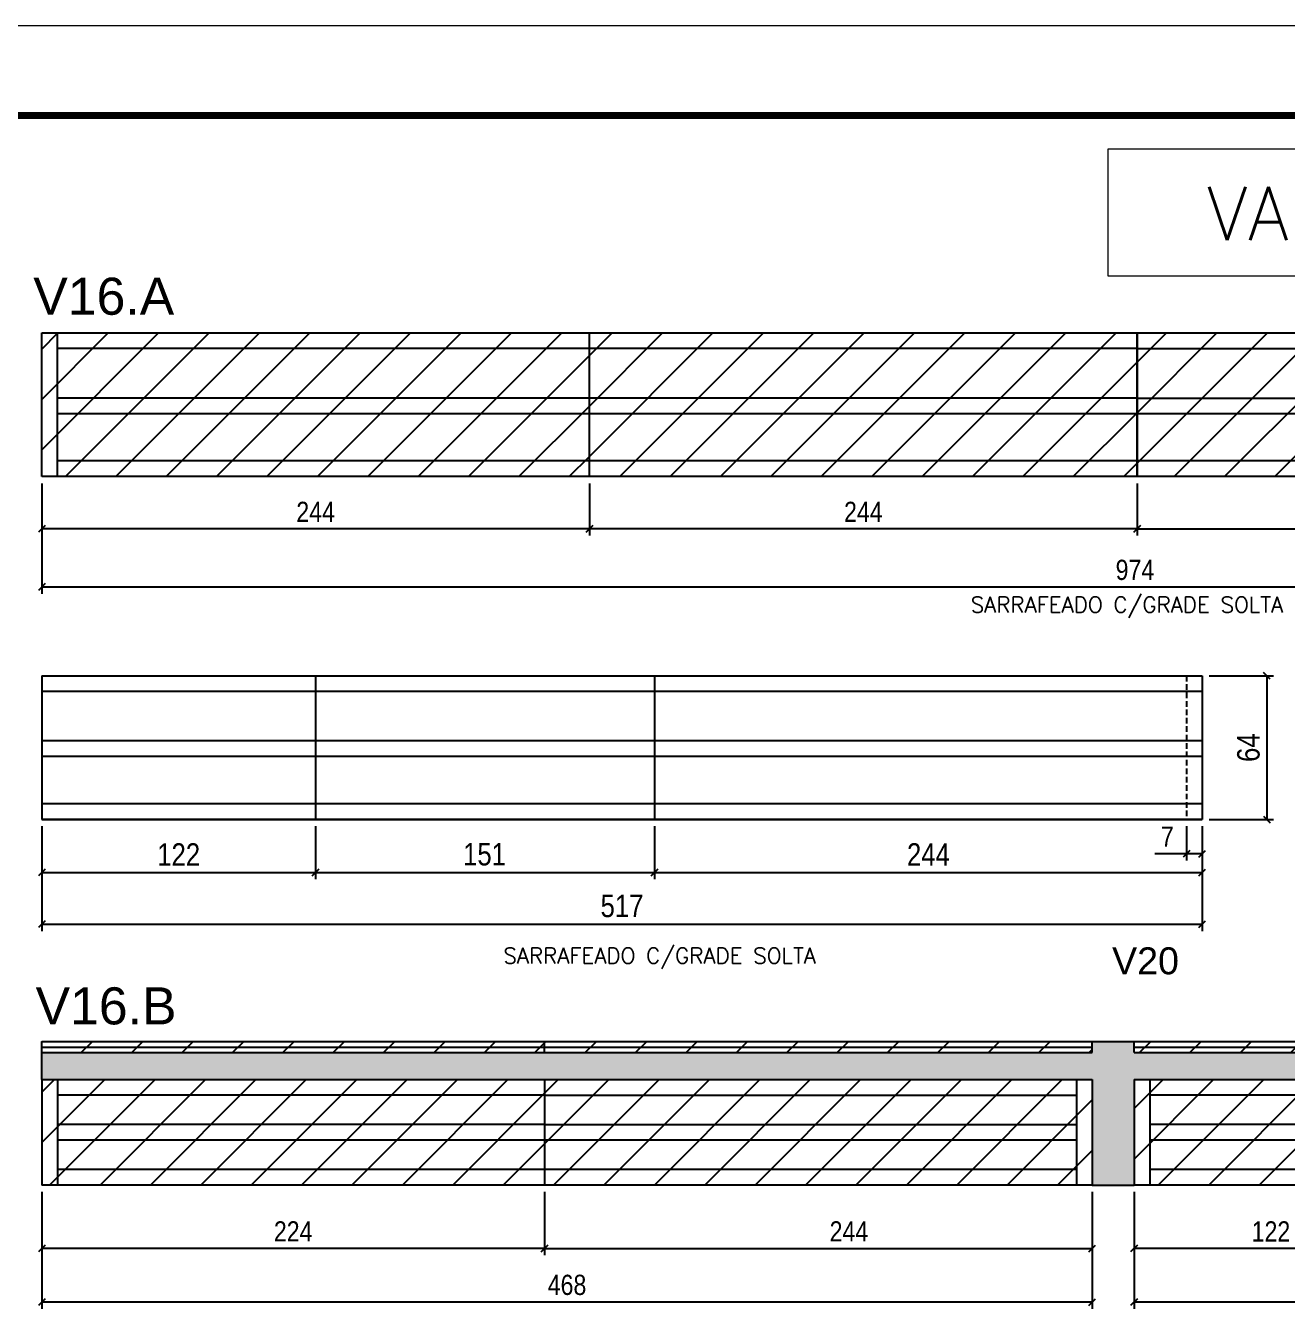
# Model space of a CAD drawing. Extents: x -10448 to -1189, y -11772 to 17235.
# Drawn here: x -8437 to -7875, y 3637 to 4210 of the extents above; entities that cross this region are included whole.
import ezdxf

# ---------------------------------------------------------------- set-up
doc = ezdxf.new("R2010")
doc.units = 0
doc.linetypes.add('DASHED', pattern=[0.75, 0.5, -0.25])
doc.linetypes.add('HIDDEN', pattern=[0.375, 0.25, -0.125])
for name, color, linetype in [('5', 5, 'Continuous'), ('COTA', 241, 'Continuous'), ('NOMENCLATURA', 7, 'Continuous'), ('Painéis', 200, 'Continuous'), ('Reaproveitamento', 251, 'Continuous'), ('SARR_2.2x7', 40, 'Continuous'), ('SARR_EDITAR', 141, 'Continuous')]:
    doc.layers.add(name, color=color, linetype=linetype)
for name, color, linetype, lineweight in [('Folhas', 255, 'Continuous', 9), ('SARRAFO DE PRESSAO', 251, 'DASHED', 9), ('Texto Seção', 7, 'Continuous', 15)]:
    doc.layers.add(name, color=color, linetype=linetype, lineweight=lineweight)
doc.styles.add('COTA TECNICA', font='techl___.ttf', dxfattribs={"height": 10})
doc.styles.add('COTA TECNICA-50', font='techl___.ttf', dxfattribs={"height": 9})
doc.styles.add('REGUA-120', font='ROMANS.shx', dxfattribs={"height": 15})
doc.styles.add('Romans', font='romans.shx')
doc.styles.get("Standard").update_dxf_attribs({"font": 'arial.ttf'})
doc.dimstyles.new('COTA PAINEL-50', dxfattribs={"dimtxt": 9, "dimasz": 3, "dimexe": 3, "dimexo": 3, "dimgap": 3, "dimtad": 1, "dimdec": 1, "dimzin": 12, "dimdsep": 46, "dimtxsty": 'COTA TECNICA-50', "dimblk1": 'OBLIQUE', "dimblk2": 'OBLIQUE', "dimsah": 1, "dimcen": 0.9, "dimclrd": 4, "dimclre": 4, "dimclrt": 240, "dimadec": 1, "dimazin": 3, "dimtfac": 1, "dimtdec": 1, "dimtmove": 0, "dimatfit": 3, "dimfxl": 1, "dimtolj": 1, "dimtzin": 12, "dimarcsym": 0})
doc.dimstyles.new('PAINEL', dxfattribs={"dimtxt": 10, "dimasz": 3, "dimexe": 3, "dimexo": 3, "dimgap": 3, "dimtad": 1, "dimdec": 1, "dimzin": 12, "dimdsep": 46, "dimtxsty": 'COTA TECNICA', "dimblk1": 'OBLIQUE', "dimblk2": 'OBLIQUE', "dimsah": 1, "dimcen": 0.9, "dimclrd": 4, "dimclre": 4, "dimclrt": 240, "dimadec": 1, "dimazin": 3, "dimtfac": 1, "dimtdec": 1, "dimtmove": 0, "dimatfit": 3, "dimfxl": 1, "dimtolj": 1, "dimtzin": 12, "dimarcsym": 0})
pattern_1 = [(45, (-139469.283, -18446.686), (-11.2253202, 11.2253202), [])]
pattern_2 = [(45, (-139469.283, -18395.978), (-11.2253202, 11.2253202), [])]

# ---------------------------------------------------------------- blocks, each defined once
blk = doc.blocks.new('9999999999')
at = {"layer": 'Folhas'}
blk.add_lwpolyline([(98138.98, 34190.21), (99623.98, 34190.21), (99623.98, 35240.21), (98138.98, 35240.21)], close=True, dxfattribs=at)
at = {"layer": 'Folhas', "color": 30, "const_width": 3}
blk.add_lwpolyline([(98213.98, 34230.21), (99583.98, 34230.21), (99583.98, 35200.21), (98213.98, 35200.21)], close=True, dxfattribs=at)
blk = doc.blocks.new('_Oblique')
at = {"color": 0, "linetype": 'ByBlock', "lineweight": -2}
blk.add_line((-0.5, -0.5), (0.5, 0.5), dxfattribs=at)
blk = doc.blocks.new('*D730')
at = {"layer": 'COTA', "color": 4, "linetype": 'ByBlock', "lineweight": -2, "transparency": 16777216}
for p, q in [((-8430.28, 3690.57), (-8430.28, 3662.39)), ((-8206.28, 3690.57), (-8206.28, 3662.39)), ((-8206.28, 3665.39), (-8430.28, 3665.39))]:
    blk.add_line(p, q, dxfattribs=at)
at = {"layer": 'Defpoints', "color": 0, "linetype": 'ByBlock', "transparency": 16777216}
for p in [(-8430.28, 3693.57), (-8206.28, 3693.57), (-8430.28, 3665.39)]:
    blk.add_point(p, dxfattribs=at)
at = {"layer": 'COTA', "color": 4, "linetype": 'ByBlock', "lineweight": -2, "transparency": 16777216, "xscale": 3, "yscale": 3, "zscale": 3, "rotation": 180}
blk.add_blockref('_Oblique', (-8430.28, 3665.39), dxfattribs=at)
at = {"layer": 'COTA', "color": 4, "linetype": 'ByBlock', "lineweight": -2, "transparency": 16777216, "xscale": 3, "yscale": 3, "zscale": 3}
blk.add_blockref('_Oblique', (-8206.28, 3665.39), dxfattribs=at)
at = {"layer": 'COTA', "color": 240, "linetype": 'ByBlock', "transparency": 16777216, "insert": (-8318.28, 3672.96), "char_height": 9, "attachment_point": 5, "style": 'COTA TECNICA-50'}
blk.add_mtext('\\A1;224', dxfattribs=at)
blk = doc.blocks.new('*D731')
at = {"layer": 'COTA', "color": 4, "linetype": 'ByBlock', "lineweight": -2, "transparency": 16777216}
for p, q in [((-8206.28, 3690.57), (-8206.28, 3662.39)), ((-7962.28, 3690.57), (-7962.28, 3662.39)), ((-8206.28, 3665.39), (-7962.28, 3665.39))]:
    blk.add_line(p, q, dxfattribs=at)
at = {"layer": 'Defpoints', "color": 0, "linetype": 'ByBlock', "transparency": 16777216}
for p in [(-8206.28, 3693.57), (-7962.28, 3693.57), (-7962.28, 3665.39)]:
    blk.add_point(p, dxfattribs=at)
at = {"layer": 'COTA', "color": 4, "linetype": 'ByBlock', "lineweight": -2, "transparency": 16777216, "xscale": 3, "yscale": 3, "zscale": 3, "rotation": 180}
blk.add_blockref('_Oblique', (-8206.28, 3665.39), dxfattribs=at)
at = {"layer": 'COTA', "color": 4, "linetype": 'ByBlock', "lineweight": -2, "transparency": 16777216, "xscale": 3, "yscale": 3, "zscale": 3}
blk.add_blockref('_Oblique', (-7962.28, 3665.39), dxfattribs=at)
at = {"layer": 'COTA', "color": 240, "linetype": 'ByBlock', "transparency": 16777216, "insert": (-8070.7, 3672.96), "char_height": 9, "attachment_point": 5, "style": 'COTA TECNICA-50'}
blk.add_mtext('\\A1;244', dxfattribs=at)
blk = doc.blocks.new('*D1818')
at = {"layer": 'COTA', "color": 4, "linetype": 'ByBlock', "lineweight": -2, "transparency": 16777216}
for p, q in [((-8430.28, 3690.57), (-8430.28, 3638.47)), ((-7962.28, 3690.57), (-7962.28, 3638.47)), ((-7962.28, 3641.47), (-8430.28, 3641.47))]:
    blk.add_line(p, q, dxfattribs=at)
at = {"layer": 'Defpoints', "color": 0, "linetype": 'ByBlock', "transparency": 16777216}
for p in [(-8430.28, 3693.57), (-7962.28, 3693.57), (-8430.28, 3641.47)]:
    blk.add_point(p, dxfattribs=at)
at = {"layer": 'COTA', "color": 4, "linetype": 'ByBlock', "lineweight": -2, "transparency": 16777216, "xscale": 3, "yscale": 3, "zscale": 3, "rotation": 180}
blk.add_blockref('_Oblique', (-8430.28, 3641.47), dxfattribs=at)
at = {"layer": 'COTA', "color": 4, "linetype": 'ByBlock', "lineweight": -2, "transparency": 16777216, "xscale": 3, "yscale": 3, "zscale": 3}
blk.add_blockref('_Oblique', (-7962.28, 3641.47), dxfattribs=at)
at = {"layer": 'COTA', "color": 240, "linetype": 'ByBlock', "transparency": 16777216, "insert": (-8196.28, 3649.08), "char_height": 9, "attachment_point": 5, "style": 'COTA TECNICA-50'}
blk.add_mtext('\\A1;468', dxfattribs=at)
blk = doc.blocks.new('*D734')
at = {"layer": 'COTA', "color": 4, "linetype": 'ByBlock', "lineweight": -2, "transparency": 16777216}
for p, q in [((-7943.69, 3690.57), (-7943.69, 3662.39)), ((-7821.69, 3690.57), (-7821.69, 3662.39)), ((-7821.69, 3665.39), (-7943.69, 3665.39))]:
    blk.add_line(p, q, dxfattribs=at)
at = {"layer": 'Defpoints', "color": 0, "linetype": 'ByBlock', "transparency": 16777216}
for p in [(-7943.69, 3693.57), (-7821.69, 3693.57), (-7943.69, 3665.39)]:
    blk.add_point(p, dxfattribs=at)
at = {"layer": 'COTA', "color": 4, "linetype": 'ByBlock', "lineweight": -2, "transparency": 16777216, "xscale": 3, "yscale": 3, "zscale": 3, "rotation": 180}
blk.add_blockref('_Oblique', (-7943.69, 3665.39), dxfattribs=at)
at = {"layer": 'COTA', "color": 4, "linetype": 'ByBlock', "lineweight": -2, "transparency": 16777216, "xscale": 3, "yscale": 3, "zscale": 3}
blk.add_blockref('_Oblique', (-7821.69, 3665.39), dxfattribs=at)
at = {"layer": 'COTA', "color": 240, "linetype": 'ByBlock', "transparency": 16777216, "insert": (-7882.69, 3672.95), "char_height": 9, "attachment_point": 5, "style": 'COTA TECNICA-50'}
blk.add_mtext('\\A1;122', dxfattribs=at)
blk = doc.blocks.new('*D1820')
at = {"layer": 'COTA', "color": 4, "linetype": 'ByBlock', "lineweight": -2, "transparency": 16777216}
for p, q in [((-7943.69, 3690.57), (-7943.69, 3638.47)), ((-7475.69, 3690.57), (-7475.69, 3638.47)), ((-7475.69, 3641.47), (-7943.69, 3641.47))]:
    blk.add_line(p, q, dxfattribs=at)
at = {"layer": 'Defpoints', "color": 0, "linetype": 'ByBlock', "transparency": 16777216}
for p in [(-7943.69, 3693.57), (-7475.69, 3693.57), (-7943.69, 3641.47)]:
    blk.add_point(p, dxfattribs=at)
at = {"layer": 'COTA', "color": 4, "linetype": 'ByBlock', "lineweight": -2, "transparency": 16777216, "xscale": 3, "yscale": 3, "zscale": 3, "rotation": 180}
blk.add_blockref('_Oblique', (-7943.69, 3641.47), dxfattribs=at)
at = {"layer": 'COTA', "color": 4, "linetype": 'ByBlock', "lineweight": -2, "transparency": 16777216, "xscale": 3, "yscale": 3, "zscale": 3}
blk.add_blockref('_Oblique', (-7475.69, 3641.47), dxfattribs=at)
at = {"layer": 'COTA', "color": 240, "linetype": 'ByBlock', "transparency": 16777216, "insert": (-7709.69, 3649.08), "char_height": 9, "attachment_point": 5, "style": 'COTA TECNICA-50'}
blk.add_mtext('\\A1;468', dxfattribs=at)
blk = doc.blocks.new('*D740')
at = {"layer": 'COTA', "color": 4, "linetype": 'ByBlock', "lineweight": -2, "transparency": 16777216}
for p, q in [((-8430.28, 4006.09), (-8430.28, 3982.82)), ((-8186.28, 4006.09), (-8186.28, 3982.82)), ((-8186.28, 3985.82), (-8430.28, 3985.82))]:
    blk.add_line(p, q, dxfattribs=at)
at = {"layer": 'Defpoints', "color": 0, "linetype": 'ByBlock', "transparency": 16777216}
for p in [(-8430.28, 4009.09), (-8186.28, 4009.09), (-8430.28, 3985.82)]:
    blk.add_point(p, dxfattribs=at)
at = {"layer": 'COTA', "color": 4, "linetype": 'ByBlock', "lineweight": -2, "transparency": 16777216, "xscale": 3, "yscale": 3, "zscale": 3, "rotation": 180}
blk.add_blockref('_Oblique', (-8430.28, 3985.82), dxfattribs=at)
at = {"layer": 'COTA', "color": 4, "linetype": 'ByBlock', "lineweight": -2, "transparency": 16777216, "xscale": 3, "yscale": 3, "zscale": 3}
blk.add_blockref('_Oblique', (-8186.28, 3985.82), dxfattribs=at)
at = {"layer": 'COTA', "color": 240, "linetype": 'ByBlock', "transparency": 16777216, "insert": (-8308.28, 3993.39), "char_height": 9, "attachment_point": 5, "style": 'COTA TECNICA-50'}
blk.add_mtext('\\A1;244', dxfattribs=at)
blk = doc.blocks.new('*D741')
at = {"layer": 'COTA', "color": 4, "linetype": 'ByBlock', "lineweight": -2, "transparency": 16777216}
for p, q in [((-7942.28, 4006.09), (-7942.28, 3982.82)), ((-7698.28, 4006.09), (-7698.28, 3982.82)), ((-7942.28, 3985.82), (-7698.28, 3985.82))]:
    blk.add_line(p, q, dxfattribs=at)
at = {"layer": 'Defpoints', "color": 0, "linetype": 'ByBlock', "transparency": 16777216}
for p in [(-7942.28, 4009.09), (-7698.28, 4009.09), (-7698.28, 3985.82)]:
    blk.add_point(p, dxfattribs=at)
at = {"layer": 'COTA', "color": 4, "linetype": 'ByBlock', "lineweight": -2, "transparency": 16777216, "xscale": 3, "yscale": 3, "zscale": 3, "rotation": 180}
blk.add_blockref('_Oblique', (-7942.28, 3985.82), dxfattribs=at)
at = {"layer": 'COTA', "color": 4, "linetype": 'ByBlock', "lineweight": -2, "transparency": 16777216, "xscale": 3, "yscale": 3, "zscale": 3}
blk.add_blockref('_Oblique', (-7698.28, 3985.82), dxfattribs=at)
at = {"layer": 'COTA', "color": 240, "linetype": 'ByBlock', "transparency": 16777216, "insert": (-7820.28, 3993.39), "char_height": 9, "attachment_point": 5, "style": 'COTA TECNICA-50'}
blk.add_mtext('\\A1;244', dxfattribs=at)
blk = doc.blocks.new('*D1821')
at = {"layer": 'COTA', "color": 4, "linetype": 'ByBlock', "lineweight": -2, "transparency": 16777216}
for p, q in [((-8186.28, 4006.09), (-8186.28, 3982.82)), ((-7942.28, 4006.09), (-7942.28, 3982.82)), ((-7942.28, 3985.82), (-8186.28, 3985.82))]:
    blk.add_line(p, q, dxfattribs=at)
at = {"layer": 'Defpoints', "color": 0, "linetype": 'ByBlock', "transparency": 16777216}
for p in [(-8186.28, 4009.09), (-7942.28, 4009.09), (-8186.28, 3985.82)]:
    blk.add_point(p, dxfattribs=at)
at = {"layer": 'COTA', "color": 4, "linetype": 'ByBlock', "lineweight": -2, "transparency": 16777216, "xscale": 3, "yscale": 3, "zscale": 3, "rotation": 180}
blk.add_blockref('_Oblique', (-8186.28, 3985.82), dxfattribs=at)
at = {"layer": 'COTA', "color": 4, "linetype": 'ByBlock', "lineweight": -2, "transparency": 16777216, "xscale": 3, "yscale": 3, "zscale": 3}
blk.add_blockref('_Oblique', (-7942.28, 3985.82), dxfattribs=at)
at = {"layer": 'COTA', "color": 240, "linetype": 'ByBlock', "transparency": 16777216, "insert": (-8064.28, 3993.39), "char_height": 9, "attachment_point": 5, "style": 'COTA TECNICA-50'}
blk.add_mtext('\\A1;244', dxfattribs=at)
blk = doc.blocks.new('*D1822')
at = {"layer": 'COTA', "color": 4, "linetype": 'ByBlock', "lineweight": -2, "transparency": 16777216}
for p, q in [((-8430.28, 4006.09), (-8430.28, 3956.92)), ((-7456.28, 4006.09), (-7456.28, 3956.92)), ((-7456.28, 3959.92), (-8430.28, 3959.92))]:
    blk.add_line(p, q, dxfattribs=at)
at = {"layer": 'Defpoints', "color": 0, "linetype": 'ByBlock', "transparency": 16777216}
for p in [(-8430.28, 4009.09), (-7456.28, 4009.09), (-8430.28, 3959.92)]:
    blk.add_point(p, dxfattribs=at)
at = {"layer": 'COTA', "color": 4, "linetype": 'ByBlock', "lineweight": -2, "transparency": 16777216, "xscale": 3, "yscale": 3, "zscale": 3, "rotation": 180}
blk.add_blockref('_Oblique', (-8430.28, 3959.92), dxfattribs=at)
at = {"layer": 'COTA', "color": 4, "linetype": 'ByBlock', "lineweight": -2, "transparency": 16777216, "xscale": 3, "yscale": 3, "zscale": 3}
blk.add_blockref('_Oblique', (-7456.28, 3959.92), dxfattribs=at)
at = {"layer": 'COTA', "color": 240, "linetype": 'ByBlock', "transparency": 16777216, "insert": (-7943.28, 3967.51), "char_height": 9, "attachment_point": 5, "style": 'COTA TECNICA-50'}
blk.add_mtext('\\A1;974', dxfattribs=at)
blk = doc.blocks.new('*D1809')
at = {"layer": 'COTA', "color": 4, "linetype": 'ByBlock', "lineweight": -2, "transparency": 16777216}
for p, q in [((-8430.28, 3853.39), (-8430.28, 3829.75)), ((-8308.28, 3853.39), (-8308.28, 3829.75)), ((-8430.28, 3832.75), (-8308.28, 3832.75))]:
    blk.add_line(p, q, dxfattribs=at)
at = {"layer": 'Defpoints', "color": 0, "linetype": 'ByBlock', "transparency": 16777216}
for p in [(-8430.28, 3856.39), (-8308.28, 3856.39), (-8308.28, 3832.75)]:
    blk.add_point(p, dxfattribs=at)
at = {"layer": 'COTA', "color": 4, "linetype": 'ByBlock', "lineweight": -2, "transparency": 16777216, "xscale": 3, "yscale": 3, "zscale": 3, "rotation": 180}
blk.add_blockref('_Oblique', (-8430.28, 3832.75), dxfattribs=at)
at = {"layer": 'COTA', "color": 4, "linetype": 'ByBlock', "lineweight": -2, "transparency": 16777216, "xscale": 3, "yscale": 3, "zscale": 3}
blk.add_blockref('_Oblique', (-8308.28, 3832.75), dxfattribs=at)
at = {"layer": 'COTA', "color": 240, "linetype": 'ByBlock', "transparency": 16777216, "insert": (-8369.28, 3840.81), "char_height": 10, "attachment_point": 5, "style": 'COTA TECNICA'}
blk.add_mtext('\\A1;122', dxfattribs=at)
blk = doc.blocks.new('*D1810')
at = {"layer": 'COTA', "color": 4, "linetype": 'ByBlock', "lineweight": -2, "transparency": 16777216}
for p, q in [((-8308.28, 3853.39), (-8308.28, 3829.75)), ((-8157.28, 3853.39), (-8157.28, 3829.75)), ((-8308.28, 3832.75), (-8157.28, 3832.75))]:
    blk.add_line(p, q, dxfattribs=at)
at = {"layer": 'Defpoints', "color": 0, "linetype": 'ByBlock', "transparency": 16777216}
for p in [(-8308.28, 3856.39), (-8157.28, 3856.39), (-8157.28, 3832.75)]:
    blk.add_point(p, dxfattribs=at)
at = {"layer": 'COTA', "color": 4, "linetype": 'ByBlock', "lineweight": -2, "transparency": 16777216, "xscale": 3, "yscale": 3, "zscale": 3, "rotation": 180}
blk.add_blockref('_Oblique', (-8308.28, 3832.75), dxfattribs=at)
at = {"layer": 'COTA', "color": 4, "linetype": 'ByBlock', "lineweight": -2, "transparency": 16777216, "xscale": 3, "yscale": 3, "zscale": 3}
blk.add_blockref('_Oblique', (-8157.28, 3832.75), dxfattribs=at)
at = {"layer": 'COTA', "color": 240, "linetype": 'ByBlock', "transparency": 16777216, "insert": (-8233.03, 3840.86), "char_height": 10, "attachment_point": 5, "style": 'COTA TECNICA'}
blk.add_mtext('\\A1;151', dxfattribs=at)
blk = doc.blocks.new('*D1811')
at = {"layer": 'COTA', "color": 4, "linetype": 'ByBlock', "lineweight": -2, "transparency": 16777216}
for p, q in [((-8157.28, 3853.39), (-8157.28, 3829.75)), ((-7913.28, 3853.39), (-7913.28, 3829.75)), ((-8157.28, 3832.75), (-7913.28, 3832.75))]:
    blk.add_line(p, q, dxfattribs=at)
at = {"layer": 'Defpoints', "color": 0, "linetype": 'ByBlock', "transparency": 16777216}
for p in [(-8157.28, 3856.39), (-7913.28, 3856.39), (-7913.28, 3832.75)]:
    blk.add_point(p, dxfattribs=at)
at = {"layer": 'COTA', "color": 4, "linetype": 'ByBlock', "lineweight": -2, "transparency": 16777216, "xscale": 3, "yscale": 3, "zscale": 3, "rotation": 180}
blk.add_blockref('_Oblique', (-8157.28, 3832.75), dxfattribs=at)
at = {"layer": 'COTA', "color": 4, "linetype": 'ByBlock', "lineweight": -2, "transparency": 16777216, "xscale": 3, "yscale": 3, "zscale": 3}
blk.add_blockref('_Oblique', (-7913.28, 3832.75), dxfattribs=at)
at = {"layer": 'COTA', "color": 240, "linetype": 'ByBlock', "transparency": 16777216, "insert": (-8035.28, 3840.83), "char_height": 10, "attachment_point": 5, "style": 'COTA TECNICA'}
blk.add_mtext('\\A1;244', dxfattribs=at)
blk = doc.blocks.new('*D717')
at = {"layer": 'COTA', "color": 4, "linetype": 'ByBlock', "lineweight": -2, "transparency": 16777216}
for p, q in [((-7910.28, 3920.39), (-7881.57, 3920.39)), ((-7884.57, 3920.39), (-7884.57, 3856.39)), ((-7910.28, 3856.39), (-7881.57, 3856.39))]:
    blk.add_line(p, q, dxfattribs=at)
at = {"layer": 'Defpoints', "color": 0, "linetype": 'ByBlock', "transparency": 16777216}
for p in [(-7913.28, 3920.39), (-7913.28, 3856.39), (-7884.57, 3856.39)]:
    blk.add_point(p, dxfattribs=at)
at = {"layer": 'COTA', "color": 4, "linetype": 'ByBlock', "lineweight": -2, "transparency": 16777216, "xscale": 3, "yscale": 3, "zscale": 3}
for p, rotation in [((-7884.57, 3920.39), 90), ((-7884.57, 3856.39), 270)]:
    blk.add_blockref('_Oblique', p, dxfattribs=dict(at, rotation=rotation))
at = {"layer": 'COTA', "color": 240, "linetype": 'ByBlock', "transparency": 16777216, "insert": (-7892.67, 3888.39), "char_height": 10, "attachment_point": 5, "rotation": 90, "style": 'COTA TECNICA'}
blk.add_mtext('\\A1;64', dxfattribs=at)
blk = doc.blocks.new('*D718')
at = {"layer": 'COTA', "color": 4, "linetype": 'ByBlock', "lineweight": -2, "transparency": 16777216}
for p, q in [((-8430.28, 3853.39), (-8430.28, 3806.73)), ((-7913.28, 3853.39), (-7913.28, 3806.73)), ((-8430.28, 3809.73), (-7913.28, 3809.73))]:
    blk.add_line(p, q, dxfattribs=at)
at = {"layer": 'Defpoints', "color": 0, "linetype": 'ByBlock', "transparency": 16777216}
for p in [(-8430.28, 3856.39), (-7913.28, 3856.39), (-7913.28, 3809.73)]:
    blk.add_point(p, dxfattribs=at)
at = {"layer": 'COTA', "color": 4, "linetype": 'ByBlock', "lineweight": -2, "transparency": 16777216, "xscale": 3, "yscale": 3, "zscale": 3, "rotation": 180}
blk.add_blockref('_Oblique', (-8430.28, 3809.73), dxfattribs=at)
at = {"layer": 'COTA', "color": 4, "linetype": 'ByBlock', "lineweight": -2, "transparency": 16777216, "xscale": 3, "yscale": 3, "zscale": 3}
blk.add_blockref('_Oblique', (-7913.28, 3809.73), dxfattribs=at)
at = {"layer": 'COTA', "color": 240, "linetype": 'ByBlock', "transparency": 16777216, "insert": (-8171.78, 3817.84), "char_height": 10, "attachment_point": 5, "style": 'COTA TECNICA'}
blk.add_mtext('\\A1;517', dxfattribs=at)
blk = doc.blocks.new('*D1812')
at = {"layer": 'COTA', "color": 4, "linetype": 'ByBlock', "lineweight": -2, "transparency": 16777216}
for p, q in [((-7920.28, 3853.39), (-7920.28, 3838.15)), ((-7913.28, 3853.39), (-7913.28, 3838.15)), ((-7920.28, 3841.15), (-7934.44, 3841.15)), ((-7913.28, 3841.15), (-7920.28, 3841.15))]:
    blk.add_line(p, q, dxfattribs=at)
at = {"layer": 'Defpoints', "color": 0, "linetype": 'ByBlock', "transparency": 16777216}
for p in [(-7920.28, 3856.39), (-7913.28, 3856.39), (-7920.28, 3841.15)]:
    blk.add_point(p, dxfattribs=at)
at = {"layer": 'COTA', "color": 4, "linetype": 'ByBlock', "lineweight": -2, "transparency": 16777216, "xscale": 3, "yscale": 3, "zscale": 3, "rotation": 180}
blk.add_blockref('_Oblique', (-7920.28, 3841.15), dxfattribs=at)
at = {"layer": 'COTA', "color": 4, "linetype": 'ByBlock', "lineweight": -2, "transparency": 16777216, "xscale": 3, "yscale": 3, "zscale": 3}
blk.add_blockref('_Oblique', (-7913.28, 3841.15), dxfattribs=at)
at = {"layer": 'COTA', "color": 240, "linetype": 'ByBlock', "transparency": 16777216, "insert": (-7928.86, 3848.72), "char_height": 9, "attachment_point": 5, "style": 'COTA TECNICA-50'}
blk.add_mtext('\\A1;7', dxfattribs=at)

msp = doc.modelspace()

# ---------------------------------------------------------------- hatches: boundary and pattern name
at = {"layer": 'COTA', "linetype": 'ByBlock'}
h = msp.add_hatch(dxfattribs=at)
h.set_pattern_fill('AR-CONC', color=256, scale=0.03)
h.set_pattern_definition([(50, (-141067.7827, -25287.428), (5.46554007, -0.47817257), [0.5715, -6.2865]), (355, (-141067.7827, -25287.428), (-1.05730264, 5.73170536), [0.4572, -5.02921753]), (100.4514447, (-141067.327, -25287.468), (4.40823741, 5.25353256), [0.48570026, -5.34270734]), (46.1842, (-141067.783, -25285.904), (8.13237123, -1.26126984), [0.85725, -9.42975]), (96.6355576, (-141067.105, -25286.009), (7.122124, 7.42278374), [0.7285507, -8.01406824]), (351.184151, (-141067.783, -25285.904), (7.122124, 7.42278374), [0.685799, -7.54379196]), (21, (-141067.0207, -25286.285), (4.54843174, -3.06795595), [0.5715, -6.2865]), (326, (-141067.0207, -25286.285), (1.85406085, 5.52563898), [0.4572, -5.0292]), (71.451445, (-141066.6417, -25286.541), (6.40249258, 2.45768307), [0.48570026, -5.34269813]), (37.5, (-141067.7827, -25287.4282), (0.092658098, 2.536651166), [0, -4.96824, 0, -5.1054, 0, -5.04825]), (7.5, (-141067.7827, -25287.4282), (2.004589875, 3.005417245), [0, -2.91084, 0, -4.85394, 0, -1.92405]), (327.5, (-141069.482, -25287.4282), (4.067717855, -0.17186232), [0, -1.905, 0, -5.9436, 0, -7.8867]), (317.5, (-141070.244, -25287.428), (4.44387544, 0.76279473), [0, -2.4765, 0, -3.94716, 0, -5.6007])])
h.paths.add_polyline_path([(-7943.69, 3740.57), (-7475.69, 3740.57), (-7475.69, 3752.57), (-7943.69, 3752.57), (-7943.69, 3757.57), (-7962.28, 3757.57), (-7962.28, 3752.57), (-8430.28, 3752.57), (-8430.28, 3740.57), (-7962.28, 3740.57), (-7962.28, 3693.57), (-7943.69, 3693.57)])
at = {"layer": 'Reaproveitamento', "linetype": 'ByBlock'}
h = msp.add_hatch(dxfattribs=at)
h.set_pattern_fill('ANSI31', color=256, scale=5)
h.set_pattern_definition(pattern_1)
h.paths.add_polyline_path([(-8186.28, 4009.09), (-8186.28, 4073.09), (-8430.28, 4073.09), (-8430.28, 4009.09)])
h = msp.add_hatch(dxfattribs=at)
h.set_pattern_fill('ANSI31', color=256, scale=5)
h.set_pattern_definition(pattern_1)
h.paths.add_polyline_path([(-8186.28, 4073.09), (-8186.28, 4009.09), (-7942.28, 4009.09), (-7942.28, 4073.09)])
h = msp.add_hatch(dxfattribs=at)
h.set_pattern_fill('ANSI31', color=256, scale=5)
h.set_pattern_definition(pattern_1)
h.paths.add_polyline_path([(-7698.28, 4009.09), (-7698.28, 4073.09), (-7942.28, 4073.09), (-7942.28, 4009.09)])
h = msp.add_hatch(dxfattribs=at)
h.set_pattern_fill('ANSI31', color=256, scale=5)
h.set_pattern_definition(pattern_2)
h.paths.add_polyline_path([(-8430.28, 3757.57), (-8430.28, 3752.57), (-8206.28, 3752.57), (-8206.28, 3757.57)])
h = msp.add_hatch(dxfattribs=at)
h.set_pattern_fill('ANSI31', color=256, scale=5)
h.set_pattern_definition(pattern_2)
h.paths.add_polyline_path([(-8206.28, 3757.57), (-8206.28, 3752.57), (-7962.28, 3752.57), (-7962.28, 3757.57)])
h = msp.add_hatch(dxfattribs=at)
h.set_pattern_fill('ANSI31', color=256, scale=5)
h.set_pattern_definition(pattern_2)
h.paths.add_polyline_path([(-7943.69, 3757.57), (-7943.69, 3752.57), (-7821.69, 3752.57), (-7821.69, 3757.57)])
h = msp.add_hatch(dxfattribs=at)
h.set_pattern_fill('ANSI31', color=256, scale=5)
h.set_pattern_definition(pattern_2)
h.paths.add_polyline_path([(-8206.28, 3693.57), (-8206.28, 3740.57), (-8430.28, 3740.57), (-8430.28, 3693.57)])
h = msp.add_hatch(dxfattribs=at)
h.set_pattern_fill('ANSI31', color=256, scale=5)
h.set_pattern_definition(pattern_2)
h.paths.add_polyline_path([(-8206.28, 3740.57), (-8206.28, 3693.57), (-7962.28, 3693.57), (-7962.28, 3740.57)])
h = msp.add_hatch(dxfattribs=at)
h.set_pattern_fill('ANSI31', color=256, scale=5)
h.set_pattern_definition(pattern_2)
h.paths.add_polyline_path([(-7821.69, 3693.57), (-7821.69, 3740.57), (-7943.69, 3740.57), (-7943.69, 3693.57)])

# ---------------------------------------------------------------- linework, layer by layer
at = {"layer": 'COTA', "linetype": 'ByBlock'}
for p, q in [((-7962.28, 3757.57), (-7943.69, 3757.57)), ((-8430.28, 3740.57), (-8430.28, 3752.57)), ((-7962.28, 3693.57), (-7943.69, 3693.57))]:
    msp.add_line(p, q, dxfattribs=at)
at = {"layer": 'Painéis', "linetype": 'Continuous'}
for p, q in [((-8430.28, 4009.09), (-8430.28, 4073.09)), ((-8430.28, 4073.09), (-7942.28, 4073.09)), ((-8186.28, 4009.09), (-8186.28, 4073.09)), ((-7942.28, 4009.09), (-7942.28, 4073.09)), ((-7942.28, 4073.09), (-7456.28, 4073.09)), ((-7942.28, 4073.09), (-7942.28, 4009.09)), ((-7942.28, 4009.09), (-8430.28, 4009.09)), ((-7456.28, 4009.09), (-7942.28, 4009.09)), ((-8430.28, 3752.57), (-8430.28, 3757.57)), ((-8206.28, 3752.57), (-8206.28, 3757.57)), ((-7962.28, 3752.57), (-7962.28, 3757.57)), ((-7943.69, 3752.57), (-7943.69, 3757.57)), ((-8430.28, 3740.57), (-8430.28, 3693.57)), ((-8206.28, 3740.57), (-8206.28, 3693.57)), ((-7962.28, 3740.57), (-7962.28, 3693.57)), ((-7943.69, 3740.57), (-7943.69, 3693.57))]:
    msp.add_line(p, q, dxfattribs=at)
at = {"layer": 'Painéis'}
for p, q in [((-8430.28, 3920.39), (-7913.28, 3920.39)), ((-8430.28, 3920.39), (-8430.28, 3856.39)), ((-8430.28, 3920.39), (-7913.28, 3920.39)), ((-8308.28, 3920.39), (-8308.28, 3856.39)), ((-8157.28, 3920.39), (-8157.28, 3856.39)), ((-7913.28, 3920.39), (-7913.28, 3856.39)), ((-7913.28, 3856.39), (-8430.28, 3856.39)), ((-8430.28, 3856.39), (-7913.28, 3856.39))]:
    msp.add_line(p, q, dxfattribs=at)
at = {"layer": 'Painéis', "linetype": 'Continuous'}
for points in [[(-8430.28, 3757.57), (-7962.28, 3757.57)], [(-7943.69, 3757.57), (-7475.69, 3757.57)], [(-8430.28, 3752.57), (-7962.28, 3752.57)], [(-7943.69, 3752.57), (-7475.69, 3752.57)], [(-8430.28, 3740.57), (-7962.28, 3740.57)], [(-7943.69, 3740.57), (-7475.69, 3740.57)], [(-7962.28, 3693.57), (-8430.28, 3693.57)], [(-7475.69, 3693.57), (-7943.69, 3693.57)]]:
    msp.add_lwpolyline(points, dxfattribs=at)
at = {"layer": 'SARR_2.2x7', "linetype": 'Continuous'}
for p, q in [((-8423.28, 4009.09), (-8423.28, 4073.09)), ((-8186.28, 4066.09), (-8423.28, 4066.09)), ((-7942.28, 4066.09), (-8186.28, 4066.09)), ((-8186.28, 4044.09), (-8423.28, 4044.09)), ((-7942.28, 4044.09), (-8186.28, 4044.09)), ((-8186.28, 4037.09), (-8423.28, 4037.09)), ((-7942.28, 4037.09), (-8186.28, 4037.09)), ((-8186.28, 4016.09), (-8423.28, 4016.09)), ((-7942.28, 4016.09), (-8186.28, 4016.09)), ((-8308.28, 3913.39), (-8430.28, 3913.39)), ((-8157.28, 3913.39), (-8308.28, 3913.39)), ((-7913.28, 3913.39), (-8157.28, 3913.39)), ((-8308.28, 3891.39), (-8430.28, 3891.39)), ((-8157.28, 3891.39), (-8308.28, 3891.39)), ((-7913.28, 3891.39), (-8157.28, 3891.39)), ((-8308.28, 3884.39), (-8430.28, 3884.39)), ((-8157.28, 3884.39), (-8308.28, 3884.39)), ((-7913.28, 3884.39), (-8157.28, 3884.39)), ((-8308.28, 3863.39), (-8430.28, 3863.39)), ((-8157.28, 3863.39), (-8308.28, 3863.39)), ((-7913.28, 3863.39), (-8157.28, 3863.39)), ((-8423.28, 3740.57), (-8423.28, 3693.57)), ((-7969.28, 3740.57), (-7969.28, 3693.57)), ((-7936.69, 3740.57), (-7936.69, 3693.57)), ((-8206.28, 3733.57), (-8423.28, 3733.57)), ((-7821.69, 3733.57), (-7936.69, 3733.57)), ((-8206.28, 3720.57), (-8423.28, 3720.57)), ((-7821.69, 3720.57), (-7936.69, 3720.57)), ((-8206.28, 3713.57), (-8423.28, 3713.57)), ((-7821.69, 3713.57), (-7936.69, 3713.57)), ((-8206.28, 3700.57), (-8423.28, 3700.57)), ((-7821.69, 3700.57), (-7936.69, 3700.57))]:
    msp.add_line(p, q, dxfattribs=at)
at = {"layer": 'SARR_2.2x7', "linetype": 'HIDDEN', "ltscale": 10}
msp.add_line((-7920.28, 3920.39), (-7920.28, 3856.39), dxfattribs=at)
at = {"layer": 'SARR_2.2x7', "linetype": 'Continuous'}
for points in [[(-7942.28, 4066.09), (-7698.28, 4066.09)], [(-7942.28, 4044.09), (-7698.28, 4044.09)], [(-7698.28, 4037.09), (-7942.28, 4037.09)], [(-7698.28, 4016.09), (-7942.28, 4016.09)], [(-8206.28, 3733.57), (-7969.28, 3733.57)], [(-8206.28, 3720.57), (-7969.28, 3720.57)], [(-7969.28, 3713.57), (-8206.28, 3713.57)], [(-7969.28, 3700.57), (-8206.28, 3700.57)]]:
    msp.add_lwpolyline(points, dxfattribs=at)
at = {"layer": 'SARR_EDITAR', "linetype": 'Continuous'}
for points in [[(-8430.28, 3755.07), (-7962.28, 3755.07)], [(-7943.69, 3755.07), (-7821.69, 3755.07)]]:
    msp.add_lwpolyline(points, dxfattribs=at)
at = {"layer": 'Texto Seção'}
msp.add_lwpolyline([(-7955.17, 4155.01), (-7433.18, 4155.01), (-7433.18, 4098.33), (-7955.17, 4098.33)], close=True, dxfattribs=at)

# ---------------------------------------------------------------- block references
at = {"layer": 'SARRAFO DE PRESSAO', "color": 6, "linetype": 'ByBlock'}
msp.add_blockref('9999999999', (-107002.26, -31030.3), dxfattribs=at)

# ---------------------------------------------------------------- texts
at = {"layer": '5', "linetype": 'Continuous'}
msp.add_text('V20', height=12, rotation=360, dxfattribs=at).set_placement((-7953.48, 3787.45))
at = {"layer": 'NOMENCLATURA', "linetype": 'Continuous'}
for s, p in [('V16.A', (-8434.05, 4081.17)), ('V16.B', (-8433.03, 3765.14))]:
    msp.add_text(s, height=16.5, dxfattribs=at).set_placement(p)
at = {"layer": 'Painéis', "color": 1, "char_height": 7, "attachment_point": 5, "style": 'Romans'}
for insert in [(-7946.83, 3950.88), (-8155.01, 3794.57)]:
    msp.add_mtext('\\A1;SARRAFEADO C/GRADE SOLTA', dxfattribs=dict(at, insert=insert))
at = {"layer": 'Texto Seção', "insert": (-8012.29, 4114.44), "char_height": 23.7362, "width": 640.4194, "attachment_point": 7, "style": 'REGUA-120'}
msp.add_mtext('\\pxqc,t6;^JVARIANTE DO 3° PAVIMENTO', dxfattribs=at)

# ---------------------------------------------------------------- dimensions: what is measured, and where the dimension line sits
at = {"layer": 'COTA', "linetype": 'ByBlock'}
for base, p1, p2, picture, middle in [((-8430.28, 3985.82), (-8186.28, 4009.09), (-8430.28, 4009.09), '*D740', (-8308.28, 3993.39)), ((-8430.28, 3665.39), (-8206.28, 3693.57), (-8430.28, 3693.57), '*D730', (-8318.28, 3672.96)), ((-8430.28, 3641.47), (-7962.28, 3693.57), (-8430.28, 3693.57), '*D1818', (-8196.28, 3649.08)), ((-7943.69, 3665.39), (-7821.69, 3693.57), (-7943.69, 3693.57), '*D734', (-7882.69, 3672.95)), ((-7943.69, 3641.47), (-7475.69, 3693.57), (-7943.69, 3693.57), '*D1820', (-7709.69, 3649.08))]:
    dim = msp.add_linear_dim(base=base, p1=p1, p2=p2, angle=180, dimstyle='COTA PAINEL-50', override={"dimarcsym": 1}, dxfattribs=at)
    dim.commit()
    dim.dimension.update_dxf_attribs({"geometry": picture, "text_midpoint": middle})
for base, p1, p2, angle, dimstyle, picture, middle in [((-8430.28, 3959.92), (-7456.28, 4009.09), (-8430.28, 4009.09), 180, 'COTA PAINEL-50', '*D1822', (-7943.28, 3967.51)), ((-8186.28, 3985.82), (-7942.28, 4009.09), (-8186.28, 4009.09), 180, 'COTA PAINEL-50', '*D1821', (-8064.28, 3993.39)), ((-7884.57, 3856.39), (-7913.28, 3920.39), (-7913.28, 3856.39), 90, 'PAINEL', '*D717', (-7892.67, 3888.39))]:
    dim = msp.add_linear_dim(base=base, p1=p1, p2=p2, angle=angle, dimstyle=dimstyle, dxfattribs=at)
    dim.commit()
    dim.dimension.update_dxf_attribs({"geometry": picture, "text_midpoint": middle})
for base, p1, p2, picture, middle in [((-7698.28, 3985.82), (-7942.28, 4009.09), (-7698.28, 4009.09), '*D741', (-7820.28, 3985.82)), ((-7962.28, 3665.39), (-8206.28, 3693.57), (-7962.28, 3693.57), '*D731', (-8070.7, 3665.39))]:
    dim = msp.add_linear_dim(base=base, p1=p1, p2=p2, angle=180, dimstyle='COTA PAINEL-50', override={"dimarcsym": 1}, dxfattribs=at)
    dim.commit()
    dim.dimension.update_dxf_attribs({"geometry": picture, "text_midpoint": middle, "dimtype": 160})
for base, p1, p2, dimstyle, picture, middle in [((-8308.28, 3832.75), (-8430.28, 3856.39), (-8308.28, 3856.39), 'PAINEL', '*D1809', (-8369.28, 3840.81)), ((-7913.28, 3809.73), (-8430.28, 3856.39), (-7913.28, 3856.39), 'PAINEL', '*D718', (-8171.78, 3817.84)), ((-7920.28, 3841.15), (-7913.28, 3856.39), (-7920.28, 3856.39), 'COTA PAINEL-50', '*D1812', (-7928.86, 3848.72))]:
    dim = msp.add_linear_dim(base=base, p1=p1, p2=p2, dimstyle=dimstyle, dxfattribs=at)
    dim.commit()
    dim.dimension.update_dxf_attribs({"geometry": picture, "text_midpoint": middle})
dim = msp.add_linear_dim(base=(-8157.28, 3832.75), p1=(-8308.28, 3856.39), p2=(-8157.28, 3856.39), dimstyle='PAINEL', override={"dimtmove": 1}, dxfattribs=at)
dim.commit()
dim.dimension.update_dxf_attribs({"geometry": '*D1810', "text_midpoint": (-8233.03, 3832.75), "dimtype": 160})
dim = msp.add_linear_dim(base=(-7913.28, 3832.75), p1=(-8157.28, 3856.39), p2=(-7913.28, 3856.39), dimstyle='PAINEL', override={"dimtmove": 1}, dxfattribs=at)
dim.commit()
dim.dimension.update_dxf_attribs({"geometry": '*D1811', "text_midpoint": (-8035.28, 3840.83)})

doc.saveas('drawing.dxf')
